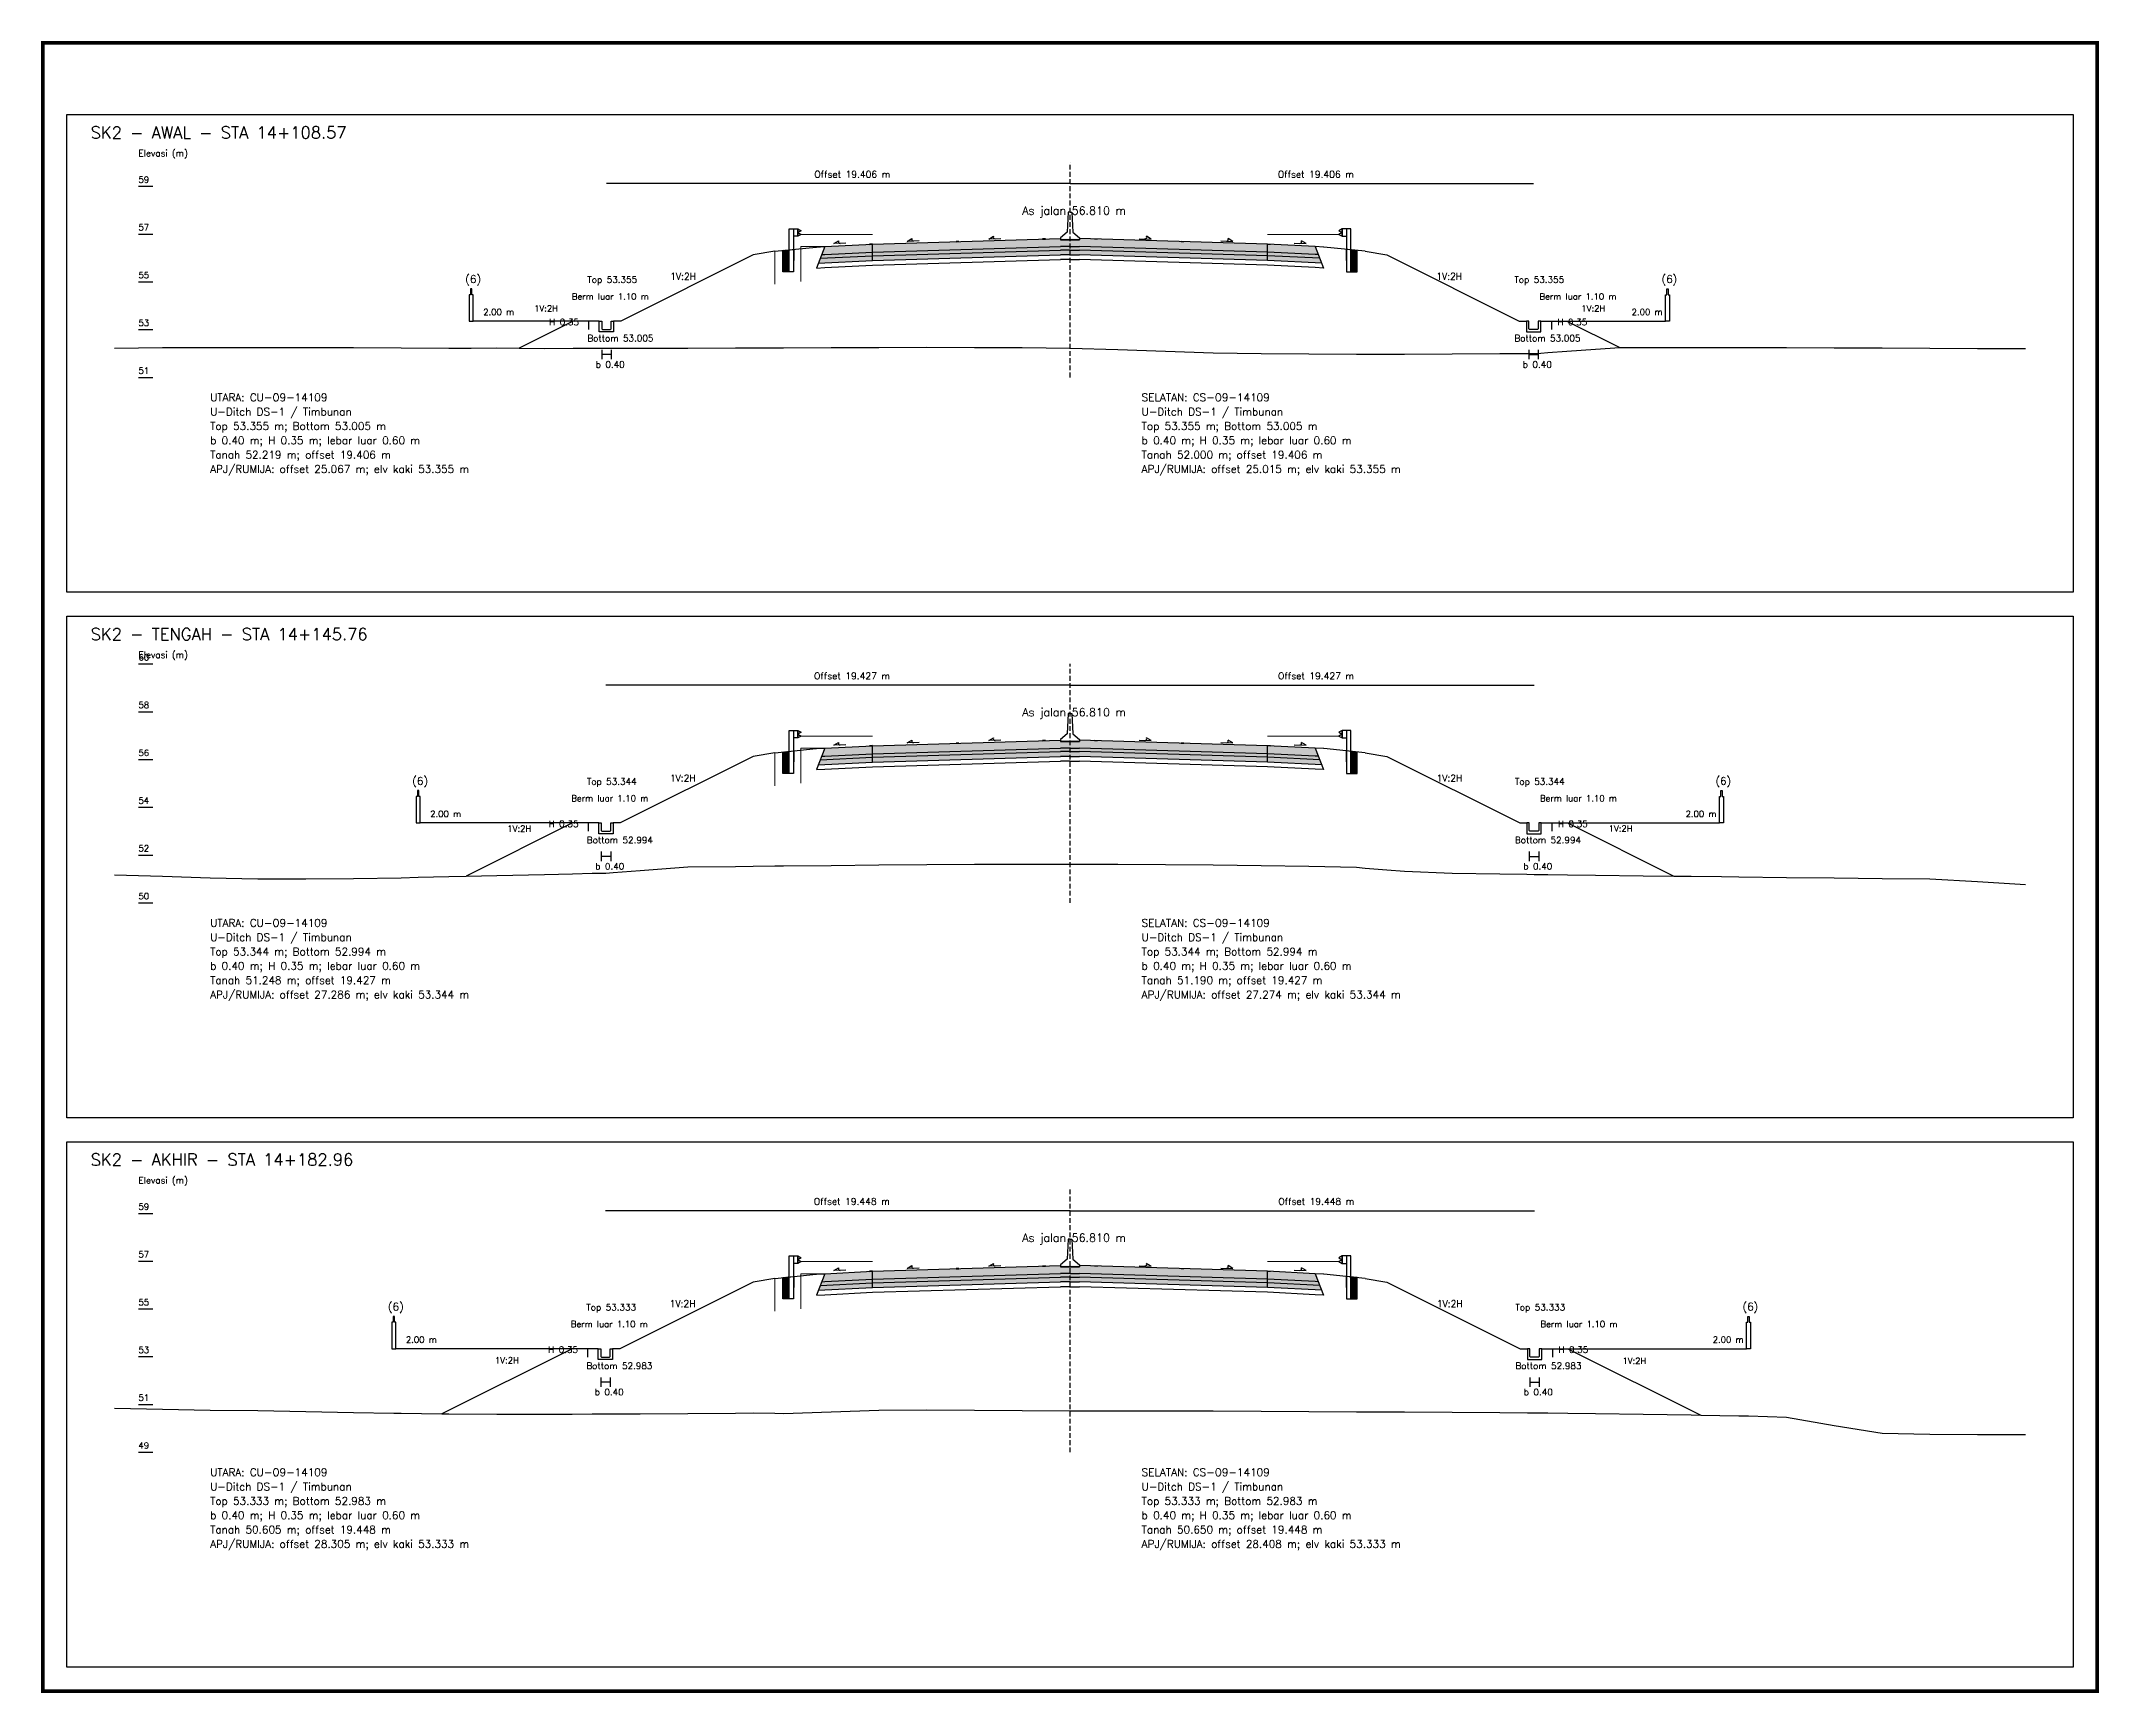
# Model space of a CAD drawing. Header units: metres. Extents: x -24715 to -24517, y 27498 to 30841.
# Drawn here: x -24617.7 to -24531.5, y 28202.2 to 28271.3 of the extents above; entities that cross this region are included whole.
import ezdxf

# ---------------------------------------------------------------- set-up
doc = ezdxf.new("R2010")
doc.units = ezdxf.units.M
doc.linetypes.add('PS_DASH', pattern=[0.3, 0.2, -0.1])
for name, color, linetype, lineweight in [('Dimensi', 230, 'Continuous', 20), ('GRS-ARSIR (HATCH)', 8, 'Continuous', 9), ('Guardrail', 20, 'Continuous', 30), ('HATCH - Beton ramping', 210, 'Continuous', 9), ('HATCH - LFA', 30, 'Continuous', 9), ('HATCH - Pavement', 50, 'Continuous', 9), ('Marka', 20, 'Continuous', 30), ('POT_ALL_GROUP', 2, 'Continuous', 70)]:
    doc.layers.add(name, color=color, linetype=linetype, lineweight=lineweight)
for name, color, linetype in [('POT_ALL_APJ', 2, 'Continuous'), ('POT_ALL_BORDER', 8, 'Continuous'), ('POT_ALL_CHANNEL2', 7, 'Continuous'), ('POT_ALL_DIM', 7, 'Continuous'), ('POT_ALL_GROUND', 1, 'Continuous'), ('POT_ALL_GUIDE', 8, 'Continuous'), ('POT_ALL_ROAD', 4, 'Continuous')]:
    doc.layers.add(name, color=color, linetype=linetype)
doc.styles.get("Standard").update_dxf_attribs({"font": 'simplex.shx'})

# ---------------------------------------------------------------- blocks, each defined once
blk = doc.blocks.new('JALAN_ASLI_TIPIKAL_2OKT_METER')
at = {"layer": 'Guardrail', "lineweight": 9}
h = blk.add_hatch(dxfattribs=at)
h.set_pattern_fill('JIS_LC_20', color=256, scale=0.002)
h.set_pattern_definition([(45, (-29.65569, -21.99233), (-0.02828427, 0.02828427), []), (45, (-29.65489, -21.99233), (-0.02828427, 0.02828427), [])])
h.paths.add_polyline_path([(-12.025, -1.394), (-11.753, -1.394), (-11.753, -0.471), (-12.018, -0.498)])
h = blk.add_hatch(dxfattribs=at)
h.set_pattern_fill('JIS_LC_20', color=256, scale=0.002)
h.set_pattern_definition([(45, (-29.40569, -21.99233), (-0.02828427, 0.02828427), []), (45, (-29.40489, -21.99233), (-0.02828427, 0.02828427), [])])
h.paths.add_polyline_path([(12.018, -0.498), (11.753, -0.471), (11.753, -1.394), (12.025, -1.394)])
at = {"layer": 'HATCH - Beton ramping'}
h = blk.add_hatch(dxfattribs=at)
h.set_pattern_fill('AR-CONC', color=256, scale=0.0005)
h.set_pattern_definition([(50, (-28.949556, -21.99233), (0.09109233, -0.00796954), [0.009525, -0.104775]), (355, (-28.94956, -21.99233), (-0.0176217, 0.09552842), [0.00762, -0.0838203]), (100.45144, (-28.941965, -21.992995), (0.07347062, 0.08755888), [0.008095, -0.08904512]), (46.1842, (-28.94956, -21.96693), (0.13553952, -0.02102116), [0.0142875, -0.1571625]), (96.63556, (-28.93826, -21.96868), (0.11870207, 0.12371306), [0.0121425, -0.1335678]), (351.18415, (-28.94956, -21.96693), (0.11870207, 0.12371306), [0.01143, -0.12572987]), (21, (-28.936856, -21.97328), (0.0758072, -0.0511326), [0.009525, -0.104775]), (326, (-28.93686, -21.97328), (0.03090101, 0.09209398), [0.00762, -0.08382]), (71.45144, (-28.93054, -21.97754), (0.1067082, 0.04096138), [0.008095, -0.08904497]), (37.5, (-28.949556, -21.99233), (0.001544302, 0.04227752), [0, -0.082804, 0, -0.08509, 0, -0.0841375]), (7.5, (-28.949556, -21.99233), (0.03340983, 0.05009029), [0, -0.048514, 0, -0.080899, 0, -0.0320675]), (327.5, (-28.977877, -21.99233), (0.067795298, -0.002864372), [0, -0.03175, 0, -0.09906, 0, -0.131445]), (317.5, (-28.990577, -21.99233), (0.07406459, 0.01271325), [0, -0.041275, 0, -0.065786, 0, -0.093345])])
h.paths.add_polyline_path([(-8.27, -0.566), (-10.401, -0.666), (-10.461, -0.826), (-8.27, -0.716)])
h.paths.add_polyline_path([(-0.4, -0.48), (0, -0.48), (0, -0.33), (-0.4, -0.33), (-8.27, -0.566), (-8.27, -0.716)])
h = blk.add_hatch(dxfattribs=at)
h.set_pattern_fill('AR-CONC', color=256, scale=0.0005)
h.set_pattern_definition([(50, (-28.699556, -21.99233), (0.09109233, -0.00796954), [0.009525, -0.104775]), (355, (-28.69956, -21.99233), (-0.01762171, 0.09552842), [0.00762, -0.0838203]), (100.45144, (-28.691965, -21.992995), (0.07347062, 0.08755888), [0.008095, -0.08904512]), (46.1842, (-28.69956, -21.96693), (0.13553952, -0.02102116), [0.0142875, -0.1571625]), (96.63556, (-28.68826, -21.96868), (0.11870207, 0.12371306), [0.0121425, -0.1335678]), (351.18415, (-28.69956, -21.96693), (0.11870207, 0.12371306), [0.01143, -0.12572987]), (21, (-28.686856, -21.97328), (0.0758072, -0.0511326), [0.009525, -0.104775]), (326, (-28.68686, -21.97328), (0.03090101, 0.09209398), [0.00762, -0.08382]), (71.45144, (-28.68054, -21.97754), (0.10670821, 0.04096138), [0.008095, -0.08904497]), (37.5, (-28.699556, -21.99233), (0.001544302, 0.04227752), [0, -0.082804, 0, -0.08509, 0, -0.0841375]), (7.5, (-28.699556, -21.99233), (0.03340983, 0.050090287), [0, -0.048514, 0, -0.080899, 0, -0.0320675]), (327.5, (-28.727877, -21.99233), (0.067795298, -0.002864372), [0, -0.03175, 0, -0.09906, 0, -0.131445]), (317.5, (-28.740577, -21.99233), (0.07406459, 0.012713246), [0, -0.041275, 0, -0.065786, 0, -0.093345])])
h.paths.add_polyline_path([(8.27, -0.566), (10.401, -0.666), (10.461, -0.826), (8.27, -0.716)])
h.paths.add_polyline_path([(0.4, -0.48), (0, -0.48), (0, -0.33), (0.4, -0.33), (8.27, -0.566), (8.27, -0.716)])
at = {"layer": 'HATCH - LFA'}
h = blk.add_hatch(dxfattribs=at)
h.set_pattern_fill('GRAVEL', color=256, scale=0.0075)
h.set_pattern_definition([(228.012788, (-28.812396, -21.801831), (-1.524, -1.7145), [0.0256291, -2.5372863]), (184.96974, (-28.829541, -21.820881), (2.2859999991, 0.1905000109), [0.04398035, -4.3540537]), (132.510447, (-28.873356, -21.824691), (1.9050000008, -2.0954999993), [0.0310111, -3.0701042]), (267.27369, (-28.947651, -21.872316), (0.1905000004, 3.81), [0.0400503, -3.9649828]), (292.833654, (-28.949556, -21.912321), (-0.9525, 2.286), [0.0392725, -3.8879856]), (357.27369, (-28.934316, -21.948516), (-3.81, 0.1905000004), [0.0400503, -3.9649828]), (37.69424, (-28.894311, -21.950421), (-2.4764999999, -1.9050000001), [0.0529645, -5.24348365]), (72.255328, (-28.852401, -21.918036), (1.3335000004, 4.1909999999), [0.050004, -4.95039425]), (121.429566, (-28.837161, -21.870411), (-1.5240000002, 2.4764999999), [0.040186, -3.9784159]), (175.23636, (-28.858116, -21.836121), (2.0955, -0.1905), [0.0458785, -2.2480453]), (222.397438, (-28.903836, -21.832311), (-2.2859999999, -2.0955000001), [0.05933084, -5.8737579]), (138.814075, (-28.759056, -21.874221), (-1.3335, 1.143), [0.0202503, -2.0047924]), (171.469234, (-28.774296, -21.860886), (2.4765, -0.3809999996), [0.03852615, -3.8140979]), (225, (-28.8124, -21.85517), (0, -0.1905), [0.0269407, -0.242467]), (203.19859, (-28.82573, -21.832311), (0.9525, 0.381), [0.0145081, -1.4362967]), (291.80141, (-28.839066, -21.838026), (-0.1905, 0.5715), [0.0205174, -1.0053565]), (30.96376, (-28.831446, -21.857076), (0.5715, 0.381), [0.033324, -1.0774724]), (161.56505, (-28.80287, -21.83993), (0.381, -0.1905), [0.0240965, -0.5783174]), (16.38954, (-28.949556, -21.838026), (1.905, 0.5715), [0.0337566, -3.341912]), (70.346176, (-28.917171, -21.828501), (-0.762, -2.0955), [0.0283199, -2.8036662]), (293.19859, (-28.80287, -21.801831), (-0.381, 0.9525), [0.029016, -1.4217888]), (343.61046, (-28.791441, -21.828501), (-1.905, 0.5715), [0.0337566, -3.341912]), (339.443955, (-28.949556, -21.956136), (-0.9525, 0.381), [0.0325526, -1.5950801]), (294.77514, (-28.919076, -21.967566), (-0.952500001, 2.0954999995), [0.0272754, -2.7002695]), (66.80141, (-28.800966, -21.992331), (0.381, 0.9525), [0.029016, -1.4217888]), (17.354025, (-28.789536, -21.965661), (-2.4765, -0.762), [0.0319337, -3.1614282]), (69.443955, (-28.89431, -21.992331), (-0.381, -0.9525), [0.0162763, -1.6113564]), (101.30993, (-28.812396, -21.99233), (-0.1905, 0.762), [0.0097136, -0.9616496]), (165.96376, (-28.8143, -21.982806), (0.5715, -0.1905), [0.0392725, -0.7461791]), (186.009006, (-28.852401, -21.973281), (1.905, 0.1905), [0.036395, -3.6031024]), (303.69007, (-28.831446, -21.87422), (-0.1905, 0.381), [0.0274743, -0.6593832]), (353.157227, (-28.816206, -21.897081), (3.2385, -0.3809999998), [0.0479668, -4.7487007]), (60.945396, (-28.76858, -21.902796), (-0.762, -1.3335), [0.0196131, -1.9417044]), (90, (-28.75906, -21.88565), (-0.1905, 0.1905), [0.01143, -0.17907]), (120.256437, (-28.856211, -21.967566), (0.762, -1.3335), [0.026465, -2.6200456]), (48.012787, (-28.869546, -21.944706), (1.524, 1.7145), [0.0512582, -2.5116572]), (0, (-28.83526, -21.9066), (0.1905, 0.1905), [0.04953, -0.14097]), (325.304846, (-28.785726, -21.906606), (1.9050000007, -1.333499999), [0.0301207, -2.9819488]), (254.0546, (-28.76096, -21.92375), (-0.1905, -0.762), [0.0277372, -1.3591238]), (207.645975, (-28.768581, -21.950421), (-3.6195000001, -1.9049999997), [0.0451609, -4.4709348]), (175.426079, (-28.808586, -21.971376), (-2.4765, 0.1905), [0.0477772, -4.7299385])])
h.paths.add_polyline_path([(-8.27, -0.716), (-10.461, -0.826), (-10.54, -1.03), (-8.27, -0.916)])
h.paths.add_polyline_path([(-0.4, -0.68), (0, -0.68), (0, -0.48), (-0.4, -0.48), (-8.27, -0.716), (-8.27, -0.916)])
h = blk.add_hatch(dxfattribs=at)
h.set_pattern_fill('GRAVEL', color=256, scale=0.0075)
h.set_pattern_definition([(228.012788, (-28.562396, -21.801831), (-1.524, -1.7145), [0.0256291, -2.5372863]), (184.96974, (-28.579541, -21.820881), (2.2859999991, 0.1905000109), [0.04398035, -4.3540537]), (132.510447, (-28.623356, -21.824691), (1.9050000008, -2.0954999993), [0.0310111, -3.0701042]), (267.27369, (-28.697651, -21.872316), (0.1905000004, 3.81), [0.04005034, -3.9649828]), (292.833654, (-28.699556, -21.912321), (-0.9525, 2.286), [0.0392725, -3.8879856]), (357.27369, (-28.684316, -21.948516), (-3.81, 0.1905000004), [0.04005034, -3.9649828]), (37.69424, (-28.644311, -21.950421), (-2.4764999999, -1.9050000001), [0.0529645, -5.24348365]), (72.255328, (-28.602401, -21.918036), (1.3335000004, 4.1909999999), [0.050004, -4.95039425]), (121.429566, (-28.587161, -21.870411), (-1.5240000002, 2.4764999999), [0.040186, -3.9784159]), (175.23636, (-28.608116, -21.836121), (2.0955, -0.1905000003), [0.0458785, -2.2480453]), (222.397438, (-28.653836, -21.832311), (-2.2859999999, -2.0955000001), [0.05933084, -5.87375794]), (138.814075, (-28.509056, -21.874221), (-1.3335, 1.143), [0.02025034, -2.0047924]), (171.469234, (-28.524296, -21.860886), (2.4765, -0.3809999996), [0.03852615, -3.8140979]), (225, (-28.5624, -21.85517), (0, -0.1905), [0.0269407, -0.242467]), (203.19859, (-28.57573, -21.832311), (0.9525, 0.381), [0.0145081, -1.4362967]), (291.80141, (-28.589066, -21.838026), (-0.1905, 0.5715), [0.0205174, -1.0053565]), (30.96376, (-28.581446, -21.857076), (0.5715, 0.381), [0.033324, -1.0774724]), (161.56505, (-28.55287, -21.83993), (0.381, -0.1905), [0.0240965, -0.57831736]), (16.38954, (-28.699556, -21.838026), (1.905, 0.5715), [0.0337566, -3.341912]), (70.346176, (-28.667171, -21.828501), (-0.762, -2.0955), [0.0283199, -2.8036662]), (293.19859, (-28.55287, -21.801831), (-0.381, 0.9525), [0.029016, -1.4217888]), (343.61046, (-28.541441, -21.828501), (-1.905, 0.5714999999), [0.0337566, -3.341912]), (339.443955, (-28.699556, -21.956136), (-0.9525, 0.381), [0.03255264, -1.5950801]), (294.77514, (-28.669076, -21.967566), (-0.952500001, 2.0954999995), [0.0272754, -2.7002695]), (66.80141, (-28.550966, -21.992331), (0.381, 0.9525), [0.029016, -1.4217888]), (17.354025, (-28.539536, -21.965661), (-2.4765, -0.7620000002), [0.0319337, -3.1614282]), (69.443955, (-28.64431, -21.992331), (-0.381, -0.9525), [0.0162763, -1.6113564]), (101.30993, (-28.562396, -21.99233), (-0.1905, 0.762), [0.0097136, -0.9616496]), (165.96376, (-28.5643, -21.982806), (0.5715, -0.1905), [0.0392725, -0.7461791]), (186.009006, (-28.602401, -21.973281), (1.905, 0.1905), [0.036395, -3.6031024]), (303.69007, (-28.581446, -21.87422), (-0.1905, 0.381), [0.0274743, -0.6593832]), (353.157227, (-28.566206, -21.897081), (3.2385, -0.3809999998), [0.04796676, -4.7487007]), (60.945396, (-28.51858, -21.902796), (-0.762, -1.3335), [0.0196131, -1.9417044]), (90, (-28.50906, -21.88565), (-0.1905, 0.1905), [0.01143, -0.17907]), (120.256437, (-28.606211, -21.967566), (0.762, -1.3335), [0.026465, -2.62004556]), (48.012787, (-28.619546, -21.944706), (1.524, 1.7145), [0.0512582, -2.5116572]), (0, (-28.58526, -21.9066), (0.1905, 0.1905), [0.04953, -0.14097]), (325.304846, (-28.535726, -21.906606), (1.9050000007, -1.333499999), [0.0301207, -2.98194875]), (254.054604, (-28.51096, -21.92375), (-0.1905, -0.762), [0.0277372, -1.35912375]), (207.645975, (-28.518581, -21.950421), (-3.6195000001, -1.9049999997), [0.0451609, -4.4709348]), (175.426079, (-28.558586, -21.971376), (-2.4765, 0.1905), [0.0477772, -4.7299385])])
h.paths.add_polyline_path([(8.27, -0.716), (10.461, -0.826), (10.54, -1.03), (8.27, -0.916)])
h.paths.add_polyline_path([(0.4, -0.68), (0, -0.68), (0, -0.48), (0.4, -0.48), (8.27, -0.716), (8.27, -0.916)])
at = {"layer": 'HATCH - Pavement'}
h = blk.add_hatch(dxfattribs=at)
h.set_pattern_fill('AR-CONC', color=256, scale=0.001)
h.set_pattern_definition([(50, (-89.43046, -52.62889), (0.18218467, -0.01593909), [0.01905, -0.20955]), (355, (-89.43046, -52.6289), (-0.03524342, 0.19105685), [0.01524, -0.1676406]), (100.45144, (-89.41528, -52.63022), (0.14694125, 0.17511775), [0.01619, -0.17809024]), (46.1842, (-89.43046, -52.5781), (0.27107904, -0.04204233), [0.028575, -0.314325]), (96.63556, (-89.40787, -52.5816), (0.23740413, 0.2474261), [0.024285, -0.2671356]), (351.18415, (-89.43046, -52.5781), (0.2374041, 0.2474261), [0.02286, -0.2514597]), (21, (-89.40506, -52.59079), (0.1516144, -0.1022652), [0.01905, -0.20955]), (326, (-89.40506, -52.5908), (0.06180203, 0.18418797), [0.01524, -0.16764]), (71.45144, (-89.39243, -52.59931), (0.21341642, 0.08192277), [0.01619, -0.17808994]), (37.5, (-89.43046, -52.62889), (0.003088603, 0.08455504), [0, -0.165608, 0, -0.17018, 0, -0.168275]), (7.5, (-89.43046, -52.62889), (0.06681966, 0.100180575), [0, -0.097028, 0, -0.161798, 0, -0.064135]), (327.5, (-89.4871, -52.62889), (0.135590595, -0.005728744), [0, -0.0635, 0, -0.19812, 0, -0.26289]), (317.5, (-89.5125, -52.62889), (0.14812918, 0.02542649), [0, -0.08255, 0, -0.131572, 0, -0.18669])])
h.paths.add_polyline_path([(-8.27, -0.236), (-10.27, -0.336), (-10.401, -0.673), (-10.27, -0.666), (-8.27, -0.566)])
h.paths.add_polyline_path([(-0.4, -0.33), (0, -0.33), (0, 0), (-0.4, 0), (-8.27, -0.236), (-8.27, -0.566)])
h = blk.add_hatch(dxfattribs=at)
h.set_pattern_fill('AR-CONC', color=256, scale=0.001)
h.set_pattern_definition([(50, (-89.18046, -52.62889), (0.18218467, -0.01593909), [0.01905, -0.20955]), (355, (-89.18046, -52.6289), (-0.03524342, 0.19105685), [0.01524, -0.16764058]), (100.45144, (-89.16528, -52.63022), (0.14694125, 0.17511775), [0.01619, -0.17809024]), (46.1842, (-89.18046, -52.5781), (0.27107904, -0.04204233), [0.028575, -0.314325]), (96.63556, (-89.15787, -52.5816), (0.23740413, 0.2474261), [0.024285, -0.2671356]), (351.18415, (-89.18046, -52.5781), (0.2374041, 0.2474261), [0.02286, -0.2514597]), (21, (-89.15506, -52.59079), (0.1516144, -0.1022652), [0.01905, -0.20955]), (326, (-89.15506, -52.5908), (0.06180203, 0.18418797), [0.01524, -0.16764]), (71.45144, (-89.14243, -52.59931), (0.21341642, 0.08192277), [0.01619, -0.17808994]), (37.5, (-89.18046, -52.62889), (0.003088603, 0.08455504), [0, -0.165608, 0, -0.17018, 0, -0.168275]), (7.5, (-89.18046, -52.62889), (0.06681966, 0.100180575), [0, -0.097028, 0, -0.161798, 0, -0.064135]), (327.5, (-89.2371, -52.62889), (0.135590595, -0.005728744), [0, -0.0635, 0, -0.19812, 0, -0.26289]), (317.5, (-89.2625, -52.62889), (0.14812918, 0.02542649), [0, -0.08255, 0, -0.131572, 0, -0.18669])])
h.paths.add_polyline_path([(8.27, -0.236), (10.27, -0.336), (10.401, -0.673), (10.27, -0.666), (8.27, -0.566)])
h.paths.add_polyline_path([(0.4, -0.33), (0, -0.33), (0, 0), (0.4, 0), (8.27, -0.236), (8.27, -0.566)])
at = {"layer": 'Marka'}
h = blk.add_hatch(color=256, dxfattribs=at)
h.dxf.hatch_style = 1
h.paths.add_polyline_path([(-8.27, -0.23), (-8.39, -0.236), (-8.39, -0.242), (-8.27, -0.236)])
h.paths.add_polyline_path([(-4.65, -0.122), (-4.77, -0.125), (-4.77, -0.131), (-4.65, -0.128)])
h.paths.add_polyline_path([(-1.03, -0.019), (-1.03, -0.013), (-1.15, -0.017), (-1.15, -0.023)])
h = blk.add_hatch(color=256, dxfattribs=at)
h.dxf.hatch_style = 1
h.paths.add_polyline_path([(8.27, -0.23), (8.39, -0.236), (8.39, -0.242), (8.27, -0.236)])
h.paths.add_polyline_path([(4.65, -0.122), (4.77, -0.125), (4.77, -0.131), (4.65, -0.128)])
h.paths.add_polyline_path([(1.03, -0.019), (1.03, -0.013), (1.15, -0.017), (1.15, -0.023)])
for p, q in [((-8.27, -0.236), (-0.4, 0)), ((8.27, -0.236), (0.4, 0)), ((-12.353, -0.533), (-10.622, -0.354)), ((-10.27, -0.336), (-10.62, -1.234)), ((-10.62, -0.354), (-10.27, -0.336)), ((-10.461, -0.826), (-8.27, -0.716)), ((-10.401, -0.673), (-10.27, -0.666)), ((-10.27, -0.336), (-8.27, -0.236)), ((-10.27, -0.666), (-8.27, -0.566)), ((-8.27, -0.916), (-8.27, -0.236)), ((-8.27, -0.566), (-0.4, -0.33)), ((-8.27, -0.716), (-0.4, -0.48)), ((-8.27, -0.916), (-0.4, -0.68)), ((0, -0.05), (-0.4, -0.05)), ((0, -0.33), (-0.4, -0.33)), ((0, -0.48), (-0.4, -0.48)), ((0, -0.68), (-0.4, -0.68)), ((0, -0.05), (0.4, -0.05)), ((0, -0.33), (0.4, -0.33)), ((0, -0.48), (0.4, -0.48)), ((0, -0.68), (0.4, -0.68)), ((8.27, -0.566), (0.4, -0.33)), ((8.27, -0.716), (0.4, -0.48)), ((8.27, -0.916), (0.4, -0.68)), ((8.27, -0.916), (8.27, -0.236)), ((10.27, -0.336), (8.27, -0.236)), ((10.27, -0.666), (8.27, -0.566)), ((10.461, -0.826), (8.27, -0.716)), ((10.27, -0.336), (10.62, -1.234)), ((10.62, -0.354), (10.27, -0.336)), ((10.401, -0.673), (10.27, -0.666)), ((12.353, -0.533), (10.622, -0.354)), ((-10.62, -1.234), (-10.27, -1.216)), ((-10.54, -1.03), (-8.27, -0.916)), ((-10.27, -1.216), (-8.27, -1.116)), ((-8.27, -1.116), (-0.4, -0.88)), ((0, -0.88), (-0.4, -0.88)), ((0, -0.88), (0.4, -0.88)), ((8.27, -1.116), (0.4, -0.88)), ((10.54, -1.03), (8.27, -0.916)), ((10.27, -1.216), (8.27, -1.116)), ((10.62, -1.234), (10.27, -1.216))]:
    blk.add_line(p, q)
for points in [[(0, 1.11), (-0.075, 1.11), (-0.125, 0.27), (-0.4, 0.03), (-0.4, -0.05), (0, -0.05)], [(0, 1.11), (0.075, 1.11), (0.125, 0.27), (0.4, 0.03), (0.4, -0.05), (0, -0.05)], [(-6.818, -0.116), (-6.616, 0)], [(-3.401, -0.02), (-3.199, 0.096)], [(3.401, -0.02), (3.199, 0.096)], [(6.818, -0.116), (6.616, 0)], [(-9.887, -0.208), (-9.686, -0.092)], [(-9.387, -0.193), (-9.887, -0.208)], [(-6.318, -0.101), (-6.818, -0.116)], [(-2.901, -0.005), (-3.401, -0.02)], [(2.901, -0.005), (3.401, -0.02)], [(6.318, -0.101), (6.818, -0.116)], [(9.387, -0.193), (9.887, -0.208)], [(9.887, -0.208), (9.686, -0.092)]]:
    blk.add_lwpolyline(points)
for centre, start, end in [((-6.556, -0.037), 148.28164, 271.71836), ((-3.139, 0.059), 148.28164, 271.71836), ((3.139, 0.059), 268.28164, 31.71836), ((6.556, -0.037), 268.28164, 31.71836), ((-9.625, -0.129), 148.28164, 271.71836), ((9.625, -0.129), 268.28164, 31.71836)]:
    blk.add_arc(centre, 0.0711, start, end)
at = {"layer": 'Dimensi'}
for p, q in [((-8.27, 0.168), (-11.27, 0.168)), ((8.27, 0.168), (11.27, 0.168))]:
    blk.add_line(p, q, dxfattribs=at)
at = {"layer": 'GRS-ARSIR (HATCH)'}
for p, q in [((-12.353, -0.533), (-12.353, -1.909)), ((-11.27, -0.336), (-11.27, -1.803)), ((-10.27, -0.336), (-11.27, -0.336))]:
    blk.add_line(p, q, dxfattribs=at)
at = {"layer": 'Guardrail'}
for points in [[(-11.753, -1.394), (-11.753, 0.406), (-11.575, 0.406), (-11.575, -1.394), (-11.753, -1.394)], [(-11.575, 0.406), (-11.397, 0.406), (-11.397, 0.094), (-11.575, 0.094)], [(-11.397, 0.25), (-11.397, 0.406), (-11.262, 0.328), (-11.397, 0.25)], [(-11.397, 0.094), (-11.397, 0.25), (-11.262, 0.172), (-11.397, 0.094)], [(11.397, 0.25), (11.397, 0.406), (11.262, 0.328), (11.397, 0.25)], [(11.397, 0.094), (11.397, 0.25), (11.262, 0.172), (11.397, 0.094)], [(11.575, 0.406), (11.397, 0.406), (11.397, 0.094), (11.575, 0.094)], [(11.753, -1.394), (11.753, 0.406), (11.575, 0.406), (11.575, -1.394), (11.753, -1.394)], [(-11.575, -1.394), (-12.025, -1.394), (-12.018, -0.498), (-11.568, -0.453), (-11.575, -1.394)], [(11.575, -1.394), (12.025, -1.394), (12.018, -0.498), (11.568, -0.453), (11.575, -1.394)]]:
    blk.add_lwpolyline(points, dxfattribs=at)
at = {"layer": 'Marka'}
for points in [[(-8.39, -0.242), (-8.27, -0.236), (-8.27, -0.23), (-8.39, -0.236), (-8.39, -0.242)], [(8.39, -0.242), (8.27, -0.236), (8.27, -0.23), (8.39, -0.236), (8.39, -0.242)]]:
    blk.add_lwpolyline(points, dxfattribs=at)
for points in [[(-4.65, -0.122), (-4.77, -0.125), (-4.77, -0.131), (-4.65, -0.128)], [(-1.03, -0.013), (-1.15, -0.017), (-1.15, -0.023), (-1.03, -0.019)], [(1.03, -0.013), (1.15, -0.017), (1.15, -0.023), (1.03, -0.019)], [(4.65, -0.122), (4.77, -0.125), (4.77, -0.131), (4.65, -0.128)]]:
    blk.add_lwpolyline(points, close=True, dxfattribs=at)

msp = doc.modelspace()

# ---------------------------------------------------------------- linework, layer by layer
at = {"layer": 'POT_ALL_APJ', "linetype": 'Continuous'}
for points in [[(-24599.73797, 28260.72281), (-24599.73797, 28259.6184), (-24599.56797, 28259.6184), (-24599.56797, 28260.72281), (-24599.62297, 28260.72281), (-24599.62297, 28260.97281), (-24599.65297, 28260.97281), (-24599.68297, 28260.97281), (-24599.68297, 28260.72281), (-24599.73797, 28260.72281)], [(-24549.48578, 28260.72281), (-24549.48578, 28259.6184), (-24549.65578, 28259.6184), (-24549.65578, 28260.72281), (-24549.60078, 28260.72281), (-24549.60078, 28260.97281), (-24549.57078, 28260.97281), (-24549.54078, 28260.97281), (-24549.54078, 28260.72281), (-24549.48578, 28260.72281)], [(-24595.39211, 28259.6184), (-24599.56797, 28259.6184)], [(-24553.77965, 28259.6184), (-24549.65578, 28259.6184)], [(-24601.95733, 28239.71225), (-24601.95733, 28238.60784), (-24601.78733, 28238.60784), (-24601.78733, 28239.71225), (-24601.84233, 28239.71225), (-24601.84233, 28239.96225), (-24601.87233, 28239.96225), (-24601.90233, 28239.96225), (-24601.90233, 28239.71225), (-24601.95733, 28239.71225)], [(-24547.22687, 28239.71225), (-24547.22687, 28238.60784), (-24547.39687, 28238.60784), (-24547.39687, 28239.71225), (-24547.34187, 28239.71225), (-24547.34187, 28239.96225), (-24547.31187, 28239.96225), (-24547.28187, 28239.96225), (-24547.28187, 28239.71225), (-24547.22687, 28239.71225)], [(-24595.41322, 28238.60784), (-24601.78733, 28238.60784)], [(-24553.75853, 28238.60784), (-24547.39687, 28238.60784)], [(-24602.976, 28217.70169), (-24602.976, 28216.59728), (-24602.806, 28216.59728), (-24602.806, 28217.70169), (-24602.861, 28217.70169), (-24602.861, 28217.95169), (-24602.891, 28217.95169), (-24602.921, 28217.95169), (-24602.921, 28217.70169), (-24602.976, 28217.70169)], [(-24546.09321, 28217.70169), (-24546.09321, 28216.59728), (-24546.26321, 28216.59728), (-24546.26321, 28217.70169), (-24546.20821, 28217.70169), (-24546.20821, 28217.95169), (-24546.17821, 28217.95169), (-24546.14821, 28217.95169), (-24546.14821, 28217.70169), (-24546.09321, 28217.70169)], [(-24595.43434, 28216.59728), (-24602.806, 28216.59728)], [(-24553.73741, 28216.59728), (-24546.26321, 28216.59728)]]:
    msp.add_lwpolyline(points, dxfattribs=at)
at = {"layer": 'POT_ALL_BORDER', "linetype": 'Continuous'}
for points in [[(-24616.58588, 28268.26387), (-24532.58588, 28268.26387), (-24532.58588, 28248.26387), (-24616.58588, 28248.26387), (-24616.58588, 28268.26387)], [(-24616.58588, 28247.26387), (-24532.58588, 28247.26387), (-24532.58588, 28226.26387), (-24616.58588, 28226.26387), (-24616.58588, 28247.26387)], [(-24616.58588, 28225.26387), (-24532.58588, 28225.26387), (-24532.58588, 28203.26387), (-24616.58588, 28203.26387), (-24616.58588, 28225.26387)]]:
    msp.add_lwpolyline(points, dxfattribs=at)
at = {"layer": 'POT_ALL_CHANNEL2', "linetype": 'Continuous'}
for points in [[(-24593.79211, 28259.6184), (-24593.69211, 28259.6184), (-24593.69211, 28259.1684), (-24594.29211, 28259.1684), (-24594.29211, 28259.6184), (-24594.19211, 28259.6184), (-24594.19211, 28259.2984), (-24594.16211, 28259.2684), (-24593.82211, 28259.2684), (-24593.79211, 28259.2984), (-24593.79211, 28259.6184)], [(-24555.37965, 28259.6184), (-24555.47965, 28259.6184), (-24555.47965, 28259.1684), (-24554.87965, 28259.1684), (-24554.87965, 28259.6184), (-24554.97965, 28259.6184), (-24554.97965, 28259.2984), (-24555.00965, 28259.2684), (-24555.34965, 28259.2684), (-24555.37965, 28259.2984), (-24555.37965, 28259.6184)], [(-24593.81322, 28238.60784), (-24593.71322, 28238.60784), (-24593.71322, 28238.15784), (-24594.31322, 28238.15784), (-24594.31322, 28238.60784), (-24594.21322, 28238.60784), (-24594.21322, 28238.28784), (-24594.18322, 28238.25784), (-24593.84322, 28238.25784), (-24593.81322, 28238.28784), (-24593.81322, 28238.60784)], [(-24555.35853, 28238.60784), (-24555.45853, 28238.60784), (-24555.45853, 28238.15784), (-24554.85853, 28238.15784), (-24554.85853, 28238.60784), (-24554.95853, 28238.60784), (-24554.95853, 28238.28784), (-24554.98853, 28238.25784), (-24555.32853, 28238.25784), (-24555.35853, 28238.28784), (-24555.35853, 28238.60784)], [(-24593.83434, 28216.59728), (-24593.73434, 28216.59728), (-24593.73434, 28216.14728), (-24594.33434, 28216.14728), (-24594.33434, 28216.59728), (-24594.23434, 28216.59728), (-24594.23434, 28216.27728), (-24594.20434, 28216.24728), (-24593.86434, 28216.24728), (-24593.83434, 28216.27728), (-24593.83434, 28216.59728)], [(-24555.33741, 28216.59728), (-24555.43741, 28216.59728), (-24555.43741, 28216.14728), (-24554.83741, 28216.14728), (-24554.83741, 28216.59728), (-24554.93741, 28216.59728), (-24554.93741, 28216.27728), (-24554.96741, 28216.24728), (-24555.30741, 28216.24728), (-24555.33741, 28216.27728), (-24555.33741, 28216.59728)]]:
    msp.add_lwpolyline(points, dxfattribs=at)
at = {"layer": 'POT_ALL_DIM', "linetype": 'Continuous'}
for points in [[(-24574.58588, 28265.37387), (-24593.99211, 28265.37387)], [(-24574.58588, 28265.37387), (-24555.17965, 28265.37387)], [(-24594.74211, 28259.6184), (-24594.74211, 28259.2684)], [(-24554.42965, 28259.6184), (-24554.42965, 28259.2684)], [(-24594.19211, 28258.4184), (-24594.19211, 28258.0184)], [(-24593.79211, 28258.2184), (-24594.19211, 28258.2184)], [(-24593.79211, 28258.4184), (-24593.79211, 28258.0184)], [(-24555.37965, 28258.4184), (-24555.37965, 28258.0184)], [(-24555.37965, 28258.2184), (-24554.97965, 28258.2184)], [(-24554.97965, 28258.4184), (-24554.97965, 28258.0184)], [(-24574.58588, 28244.37387), (-24594.01322, 28244.37387)], [(-24574.58588, 28244.37387), (-24555.15853, 28244.37387)], [(-24594.76322, 28238.60784), (-24594.76322, 28238.25784)], [(-24554.40853, 28238.60784), (-24554.40853, 28238.25784)], [(-24594.21322, 28237.40784), (-24594.21322, 28237.00784)], [(-24593.81322, 28237.40784), (-24593.81322, 28237.00784)], [(-24555.35853, 28237.40784), (-24555.35853, 28237.00784)], [(-24554.95853, 28237.40784), (-24554.95853, 28237.00784)], [(-24593.81322, 28237.20784), (-24594.21322, 28237.20784)], [(-24555.35853, 28237.20784), (-24554.95853, 28237.20784)], [(-24574.58588, 28222.37387), (-24594.03434, 28222.37387)], [(-24574.58588, 28222.37387), (-24555.13741, 28222.37387)], [(-24594.78434, 28216.59728), (-24594.78434, 28216.24728)], [(-24554.38741, 28216.59728), (-24554.38741, 28216.24728)], [(-24594.23434, 28215.39728), (-24594.23434, 28214.99728)], [(-24593.83434, 28215.19728), (-24594.23434, 28215.19728)], [(-24593.83434, 28215.39728), (-24593.83434, 28214.99728)], [(-24555.33741, 28215.39728), (-24555.33741, 28214.99728)], [(-24555.33741, 28215.19728), (-24554.93741, 28215.19728)], [(-24554.93741, 28215.39728), (-24554.93741, 28214.99728)]]:
    msp.add_lwpolyline(points, dxfattribs=at)
at = {"layer": 'POT_ALL_GROUND', "linetype": 'Continuous'}
for points in [[(-24614.58588, 28258.48133), (-24612.58588, 28258.51628), (-24610.58588, 28258.51717), (-24608.58588, 28258.51604), (-24606.58588, 28258.51491), (-24604.58588, 28258.5127), (-24602.58588, 28258.49915), (-24600.58588, 28258.48561), (-24599.65297, 28258.49154), (-24598.58588, 28258.4976), (-24597.65297, 28258.488), (-24596.58588, 28258.47703), (-24595.39211, 28258.47897), (-24594.58588, 28258.48487), (-24594.29211, 28258.48394), (-24593.99211, 28258.483), (-24593.69211, 28258.48205), (-24592.58588, 28258.47856), (-24590.58588, 28258.48054), (-24588.58588, 28258.49426), (-24587.85579, 28258.49927), (-24586.93915, 28258.50483), (-24586.58588, 28258.5059), (-24584.58588, 28258.51193), (-24582.58588, 28258.51864), (-24580.58588, 28258.52186), (-24578.58588, 28258.5198), (-24576.58588, 28258.51593), (-24574.58588, 28258.48589), (-24572.58588, 28258.42982), (-24570.58588, 28258.36232), (-24568.58588, 28258.29482), (-24566.58588, 28258.25727), (-24564.58588, 28258.24508), (-24562.58588, 28258.23787), (-24562.2326, 28258.23812), (-24561.31596, 28258.23878), (-24560.58588, 28258.2393), (-24558.58588, 28258.24501), (-24556.58588, 28258.25649), (-24555.47965, 28258.26284), (-24555.17965, 28258.26358), (-24554.87965, 28258.28076), (-24554.58588, 28258.30237), (-24553.77965, 28258.36167), (-24552.58588, 28258.44947), (-24551.57078, 28258.51397), (-24550.58588, 28258.51445), (-24549.57078, 28258.51462), (-24548.58588, 28258.51483), (-24546.58588, 28258.51439), (-24544.58588, 28258.51125), (-24542.58588, 28258.49854), (-24540.58588, 28258.49652), (-24538.58588, 28258.48695), (-24536.58588, 28258.47739), (-24534.58588, 28258.46876)], [(-24614.58588, 28236.44219), (-24612.58588, 28236.37346), (-24610.58588, 28236.30472), (-24608.58588, 28236.26339), (-24606.58588, 28236.26297), (-24604.58588, 28236.28048), (-24602.58588, 28236.31643), (-24601.87233, 28236.3327), (-24600.58588, 28236.36204), (-24599.87233, 28236.37831), (-24598.58588, 28236.40764), (-24596.58588, 28236.45325), (-24595.41322, 28236.47999), (-24594.58588, 28236.49886), (-24594.31322, 28236.50508), (-24594.01322, 28236.51192), (-24593.71322, 28236.5307), (-24592.58588, 28236.61927), (-24590.58588, 28236.76659), (-24588.58588, 28236.78788), (-24587.85579, 28236.79681), (-24586.93915, 28236.80802), (-24586.58588, 28236.81234), (-24584.58588, 28236.83303), (-24582.58588, 28236.85341), (-24580.58588, 28236.86813), (-24578.58588, 28236.87698), (-24576.58588, 28236.88521), (-24574.58588, 28236.88773), (-24572.58588, 28236.88583), (-24570.58588, 28236.86806), (-24568.58588, 28236.84917), (-24566.58588, 28236.83005), (-24564.58588, 28236.79889), (-24562.58588, 28236.75566), (-24562.2326, 28236.71277), (-24561.31596, 28236.6417), (-24560.58588, 28236.59507), (-24558.58588, 28236.50193), (-24556.58588, 28236.47304), (-24555.45853, 28236.45753), (-24555.15853, 28236.45397), (-24554.85853, 28236.45041), (-24554.58588, 28236.44718), (-24553.75853, 28236.43736), (-24552.58588, 28236.42345), (-24550.58588, 28236.39973), (-24549.31187, 28236.38454), (-24548.58588, 28236.37581), (-24547.31187, 28236.36049), (-24546.58588, 28236.35176), (-24544.58588, 28236.33093), (-24542.58588, 28236.30989), (-24540.58588, 28236.28811), (-24538.58588, 28236.26632), (-24536.58588, 28236.15148), (-24534.58588, 28236.02721)], [(-24614.58588, 28214.10115), (-24612.58588, 28214.06006), (-24610.58588, 28214.01897), (-24608.58588, 28214.00686), (-24606.58588, 28213.97242), (-24604.58588, 28213.9313), (-24602.891, 28213.89999), (-24602.58588, 28213.89526), (-24600.891, 28213.86898), (-24600.58588, 28213.86425), (-24598.58588, 28213.85818), (-24596.58588, 28213.85769), (-24595.43434, 28213.86115), (-24594.58588, 28213.86581), (-24594.33434, 28213.86719), (-24594.03434, 28213.86884), (-24593.73434, 28213.87049), (-24592.58588, 28213.87679), (-24590.58588, 28213.87736), (-24588.58588, 28213.90478), (-24587.85579, 28213.90683), (-24586.93915, 28213.89327), (-24586.58588, 28213.88804), (-24584.58588, 28213.96007), (-24582.58588, 28214.02851), (-24580.58588, 28214.03751), (-24578.58588, 28214.02758), (-24576.58588, 28214.0101), (-24574.58588, 28213.99812), (-24572.58588, 28213.99483), (-24570.58588, 28213.99332), (-24568.58588, 28213.99058), (-24566.58588, 28213.98045), (-24564.58588, 28213.97032), (-24562.58588, 28213.96019), (-24562.2326, 28213.9584), (-24561.31596, 28213.95376), (-24560.58588, 28213.95006), (-24558.58588, 28213.93993), (-24556.58588, 28213.92684), (-24555.43741, 28213.91701), (-24555.13741, 28213.91385), (-24554.83741, 28213.91068), (-24554.58588, 28213.90803), (-24553.73741, 28213.89909), (-24552.58588, 28213.88667), (-24550.58588, 28213.85787), (-24548.58588, 28213.82452), (-24548.17821, 28213.81773), (-24546.58588, 28213.79117), (-24546.17821, 28213.78438), (-24544.58588, 28213.72437), (-24542.58588, 28213.38174), (-24540.58588, 28213.06362), (-24538.58588, 28213.01298), (-24536.58588, 28213.01174), (-24534.58588, 28213.0106)]]:
    msp.add_lwpolyline(points, dxfattribs=at)
at = {"layer": 'POT_ALL_GROUP', "linetype": 'Continuous', "lineweight": 70, "const_width": 0.15}
msp.add_lwpolyline([(-24617.58588, 28271.26387), (-24531.58588, 28271.26387), (-24531.58588, 28202.26387), (-24617.58588, 28202.26387), (-24617.58588, 28271.26387)], dxfattribs=at)
at = {"layer": 'POT_ALL_GUIDE', "linetype": 'PS_DASH'}
for points in [[(-24574.58588, 28257.26387), (-24574.58588, 28266.26387)], [(-24574.58588, 28235.26387), (-24574.58588, 28245.26387)], [(-24574.58588, 28212.26387), (-24574.58588, 28223.26387)]]:
    msp.add_lwpolyline(points, dxfattribs=at)
at = {"layer": 'POT_ALL_GUIDE', "linetype": 'Continuous'}
for points in [[(-24613.58588, 28265.26387), (-24612.98588, 28265.26387)], [(-24613.58588, 28263.26387), (-24612.98588, 28263.26387)], [(-24613.58588, 28261.26387), (-24612.98588, 28261.26387)], [(-24613.58588, 28259.26387), (-24612.98588, 28259.26387)], [(-24613.58588, 28257.26387), (-24612.98588, 28257.26387)], [(-24613.58588, 28245.26387), (-24612.98588, 28245.26387)], [(-24613.58588, 28243.26387), (-24612.98588, 28243.26387)], [(-24613.58588, 28241.26387), (-24612.98588, 28241.26387)], [(-24613.58588, 28239.26387), (-24612.98588, 28239.26387)], [(-24613.58588, 28237.26387), (-24612.98588, 28237.26387)], [(-24613.58588, 28235.26387), (-24612.98588, 28235.26387)], [(-24613.58588, 28222.26387), (-24612.98588, 28222.26387)], [(-24613.58588, 28220.26387), (-24612.98588, 28220.26387)], [(-24613.58588, 28218.26387), (-24612.98588, 28218.26387)], [(-24613.58588, 28216.26387), (-24612.98588, 28216.26387)], [(-24613.58588, 28214.26387), (-24612.98588, 28214.26387)], [(-24613.58588, 28212.26387), (-24612.98588, 28212.26387)]]:
    msp.add_lwpolyline(points, dxfattribs=at)
at = {"layer": 'POT_ALL_ROAD', "linetype": 'Continuous'}
for points in [[(-24586.93915, 28262.54048), (-24587.85579, 28262.38655), (-24593.39211, 28259.6184), (-24593.69211, 28259.6184)], [(-24562.2326, 28262.54048), (-24561.31596, 28262.38655), (-24555.77965, 28259.6184), (-24555.47965, 28259.6184)], [(-24595.39211, 28259.6184), (-24597.65297, 28258.488)], [(-24594.29211, 28259.6184), (-24595.39211, 28259.6184)], [(-24554.87965, 28259.6184), (-24553.77965, 28259.6184)], [(-24553.77965, 28259.6184), (-24551.57078, 28258.51397)], [(-24586.93915, 28241.54048), (-24587.85579, 28241.38655), (-24593.41322, 28238.60784), (-24593.71322, 28238.60784)], [(-24562.2326, 28241.54048), (-24561.31596, 28241.38655), (-24555.75853, 28238.60784), (-24555.45853, 28238.60784)], [(-24595.41322, 28238.60784), (-24599.87233, 28236.37831)], [(-24594.31322, 28238.60784), (-24595.41322, 28238.60784)], [(-24554.85853, 28238.60784), (-24553.75853, 28238.60784)], [(-24553.75853, 28238.60784), (-24549.31187, 28236.38454)], [(-24586.93915, 28219.54048), (-24587.85579, 28219.38655), (-24593.43434, 28216.59728), (-24593.73434, 28216.59728)], [(-24562.2326, 28219.54048), (-24561.31596, 28219.38655), (-24555.73741, 28216.59728), (-24555.43741, 28216.59728)], [(-24595.43434, 28216.59728), (-24600.891, 28213.86898)], [(-24594.33434, 28216.59728), (-24595.43434, 28216.59728)], [(-24554.83741, 28216.59728), (-24553.73741, 28216.59728)], [(-24553.73741, 28216.59728), (-24548.17821, 28213.81773)]]:
    msp.add_lwpolyline(points, dxfattribs=at)

# ---------------------------------------------------------------- block references
at = {"layer": 'POT_ALL_ROAD'}
for p in [(-24574.58588, 28263.07387), (-24574.58588, 28242.07387), (-24574.58588, 28220.07387)]:
    msp.add_blockref('JALAN_ASLI_TIPIKAL_2OKT_METER', p, dxfattribs=at)

# ---------------------------------------------------------------- texts
at = {"layer": 'POT_ALL_APJ'}
for s, height, p in [('(6)', 0.32, (-24599.90297, 28261.2184)), ('(6)', 0.32, (-24549.82078, 28261.2184)), ('2.00 m', 0.26, (-24599.15297, 28259.8684)), ('2.00 m', 0.26, (-24551.07078, 28259.8684)), ('(6)', 0.32, (-24602.12233, 28240.20784)), ('(6)', 0.32, (-24547.56187, 28240.20784)), ('2.00 m', 0.26, (-24601.37233, 28238.85784)), ('2.00 m', 0.26, (-24548.81187, 28238.85784)), ('(6)', 0.32, (-24603.141, 28218.19728)), ('(6)', 0.32, (-24546.42821, 28218.19728)), ('2.00 m', 0.26, (-24602.391, 28216.84728)), ('2.00 m', 0.26, (-24547.67821, 28216.84728))]:
    msp.add_text(s, height=height, dxfattribs=at).set_placement(p)
at = {"layer": 'POT_ALL_CHANNEL2'}
for s, height, p in [('Top 53.355', 0.27, (-24594.79211, 28261.2184)), ('Top 53.355', 0.27, (-24555.97965, 28261.2184)), ('Bottom 53.005', 0.27, (-24594.79211, 28258.7684)), ('Bottom 53.005', 0.27, (-24555.97965, 28258.7684)), ('UTARA: CU-O9-14109', 0.32, (-24610.58588, 28256.26387)), ('SELATAN: CS-O9-14109', 0.32, (-24571.58588, 28256.26387)), ('Top 53.344', 0.27, (-24594.81322, 28240.20784)), ('Top 53.344', 0.27, (-24555.95853, 28240.20784)), ('Bottom 52.994', 0.27, (-24594.81322, 28237.75784)), ('Bottom 52.994', 0.27, (-24555.95853, 28237.75784)), ('UTARA: CU-O9-14109', 0.32, (-24610.58588, 28234.26387)), ('SELATAN: CS-O9-14109', 0.32, (-24571.58588, 28234.26387)), ('Top 53.333', 0.27, (-24594.83434, 28218.19728)), ('Top 53.333', 0.27, (-24555.93741, 28218.19728)), ('Bottom 52.983', 0.27, (-24594.83434, 28215.74728)), ('Bottom 52.983', 0.27, (-24555.93741, 28215.74728)), ('UTARA: CU-O9-14109', 0.32, (-24610.58588, 28211.26387)), ('SELATAN: CS-O9-14109', 0.32, (-24571.58588, 28211.26387))]:
    msp.add_text(s, height=height, dxfattribs=at).set_placement(p)
at = {"layer": 'POT_ALL_DIM'}
for s, height, p in [('SK2 - AWAL - STA 14+108.57', 0.5, (-24615.58588, 28267.26387)), ('Elevasi (m)', 0.27, (-24613.58588, 28266.51387)), ('Offset 19.406 m', 0.28, (-24585.28899, 28265.62387)), ('Offset 19.406 m', 0.28, (-24565.88276, 28265.62387)), ('59', 0.26, (-24613.58588, 28265.41387)), ('As jalan 56.810 m', 0.34, (-24576.58588, 28264.07387)), ('57', 0.26, (-24613.58588, 28263.41387)), ('55', 0.26, (-24613.58588, 28261.41387)), ('1V:2H', 0.28, (-24591.32395, 28261.35248)), ('1V:2H', 0.28, (-24559.2478, 28261.35248)), ('Berm luar 1.10 m', 0.26, (-24595.44211, 28260.5184)), ('Berm luar 1.10 m', 0.26, (-24554.92965, 28260.5184)), ('1V:2H', 0.26, (-24597.02254, 28260.0184)), ('1V:2H', 0.26, (-24553.17521, 28260.0184)), ('53', 0.26, (-24613.58588, 28259.41387)), ('H 0.35', 0.27, (-24596.39211, 28259.4434)), ('H 0.35', 0.27, (-24554.17965, 28259.4434)), ('51', 0.26, (-24613.58588, 28257.41387)), ('b 0.40', 0.27, (-24594.44211, 28257.6684)), ('b 0.40', 0.27, (-24555.62965, 28257.6684)), ('U-Ditch DS-1 / Timbunan', 0.32, (-24610.58588, 28255.66387)), ('U-Ditch DS-1 / Timbunan', 0.32, (-24571.58588, 28255.66387)), ('Top 53.355 m; Bottom 53.005 m', 0.32, (-24610.58588, 28255.06387)), ('b 0.40 m; H 0.35 m; lebar luar 0.60 m', 0.32, (-24610.58588, 28254.46387)), ('Top 53.355 m; Bottom 53.005 m', 0.32, (-24571.58588, 28255.06387)), ('b 0.40 m; H 0.35 m; lebar luar 0.60 m', 0.32, (-24571.58588, 28254.46387)), ('Tanah 52.219 m; offset 19.406 m', 0.32, (-24610.58588, 28253.86387)), ('Tanah 52.000 m; offset 19.406 m', 0.32, (-24571.58588, 28253.86387)), ('APJ/RUMIJA: offset 25.067 m; elv kaki 53.355 m', 0.32, (-24610.58588, 28253.26387)), ('APJ/RUMIJA: offset 25.015 m; elv kaki 53.355 m', 0.32, (-24571.58588, 28253.26387)), ('SK2 - TENGAH - STA 14+145.76', 0.5, (-24615.58588, 28246.26387)), ('60', 0.26, (-24613.58588, 28245.41387)), ('Elevasi (m)', 0.27, (-24613.58588, 28245.51387)), ('Offset 19.427 m', 0.28, (-24585.29955, 28244.62387)), ('Offset 19.427 m', 0.28, (-24565.8722, 28244.62387)), ('58', 0.26, (-24613.58588, 28243.41387)), ('As jalan 56.810 m', 0.34, (-24576.58588, 28243.07387)), ('56', 0.26, (-24613.58588, 28241.41387)), ('1V:2H', 0.28, (-24591.33451, 28240.3472)), ('1V:2H', 0.28, (-24559.23725, 28240.3472)), ('54', 0.26, (-24613.58588, 28239.41387)), ('Berm luar 1.10 m', 0.26, (-24595.46322, 28239.50784)), ('Berm luar 1.10 m', 0.26, (-24554.90853, 28239.50784)), ('1V:2H', 0.26, (-24598.14278, 28238.24307)), ('H 0.35', 0.27, (-24596.41322, 28238.43284)), ('H 0.35', 0.27, (-24554.15853, 28238.43284)), ('1V:2H', 0.26, (-24552.0352, 28238.24619)), ('52', 0.26, (-24613.58588, 28237.41387)), ('b 0.40', 0.27, (-24594.46322, 28236.65784)), ('b 0.40', 0.27, (-24555.60853, 28236.65784)), ('50', 0.26, (-24613.58588, 28235.41387)), ('U-Ditch DS-1 / Timbunan', 0.32, (-24610.58588, 28233.66387)), ('U-Ditch DS-1 / Timbunan', 0.32, (-24571.58588, 28233.66387)), ('Top 53.344 m; Bottom 52.994 m', 0.32, (-24610.58588, 28233.06387)), ('Top 53.344 m; Bottom 52.994 m', 0.32, (-24571.58588, 28233.06387)), ('b 0.40 m; H 0.35 m; lebar luar 0.60 m', 0.32, (-24610.58588, 28232.46387)), ('b 0.40 m; H 0.35 m; lebar luar 0.60 m', 0.32, (-24571.58588, 28232.46387)), ('Tanah 51.248 m; offset 19.427 m', 0.32, (-24610.58588, 28231.86387)), ('APJ/RUMIJA: offset 27.286 m; elv kaki 53.344 m', 0.32, (-24610.58588, 28231.26387)), ('Tanah 51.190 m; offset 19.427 m', 0.32, (-24571.58588, 28231.86387)), ('APJ/RUMIJA: offset 27.274 m; elv kaki 53.344 m', 0.32, (-24571.58588, 28231.26387)), ('SK2 - AKHIR - STA 14+182.96', 0.5, (-24615.58588, 28224.26387)), ('Elevasi (m)', 0.27, (-24613.58588, 28223.51387)), ('Offset 19.448 m', 0.28, (-24585.31011, 28222.62387)), ('Offset 19.448 m', 0.28, (-24565.86165, 28222.62387)), ('59', 0.26, (-24613.58588, 28222.41387)), ('As jalan 56.810 m', 0.34, (-24576.58588, 28221.07387)), ('57', 0.26, (-24613.58588, 28220.41387)), ('55', 0.26, (-24613.58588, 28218.41387)), ('1V:2H', 0.28, (-24591.34507, 28218.34192)), ('1V:2H', 0.28, (-24559.22669, 28218.34192)), ('Berm luar 1.10 m', 0.26, (-24595.48434, 28217.49728)), ('Berm luar 1.10 m', 0.26, (-24554.88741, 28217.49728)), ('53', 0.26, (-24613.58588, 28216.41387)), ('1V:2H', 0.26, (-24598.66267, 28215.98313)), ('H 0.35', 0.27, (-24596.43434, 28216.42228)), ('H 0.35', 0.27, (-24554.13741, 28216.42228)), ('1V:2H', 0.26, (-24551.45781, 28215.9575)), ('51', 0.26, (-24613.58588, 28214.41387)), ('b 0.40', 0.27, (-24594.48434, 28214.64728)), ('b 0.40', 0.27, (-24555.58741, 28214.64728)), ('49', 0.26, (-24613.58588, 28212.41387)), ('U-Ditch DS-1 / Timbunan', 0.32, (-24610.58588, 28210.66387)), ('U-Ditch DS-1 / Timbunan', 0.32, (-24571.58588, 28210.66387)), ('Top 53.333 m; Bottom 52.983 m', 0.32, (-24610.58588, 28210.06387)), ('Top 53.333 m; Bottom 52.983 m', 0.32, (-24571.58588, 28210.06387)), ('Tanah 50.605 m; offset 19.448 m', 0.32, (-24610.58588, 28208.86387)), ('b 0.40 m; H 0.35 m; lebar luar 0.60 m', 0.32, (-24610.58588, 28209.46387)), ('Tanah 50.650 m; offset 19.448 m', 0.32, (-24571.58588, 28208.86387)), ('b 0.40 m; H 0.35 m; lebar luar 0.60 m', 0.32, (-24571.58588, 28209.46387)), ('APJ/RUMIJA: offset 28.305 m; elv kaki 53.333 m', 0.32, (-24610.58588, 28208.26387)), ('APJ/RUMIJA: offset 28.408 m; elv kaki 53.333 m', 0.32, (-24571.58588, 28208.26387))]:
    msp.add_text(s, height=height, dxfattribs=at).set_placement(p)

doc.saveas('drawing.dxf')
